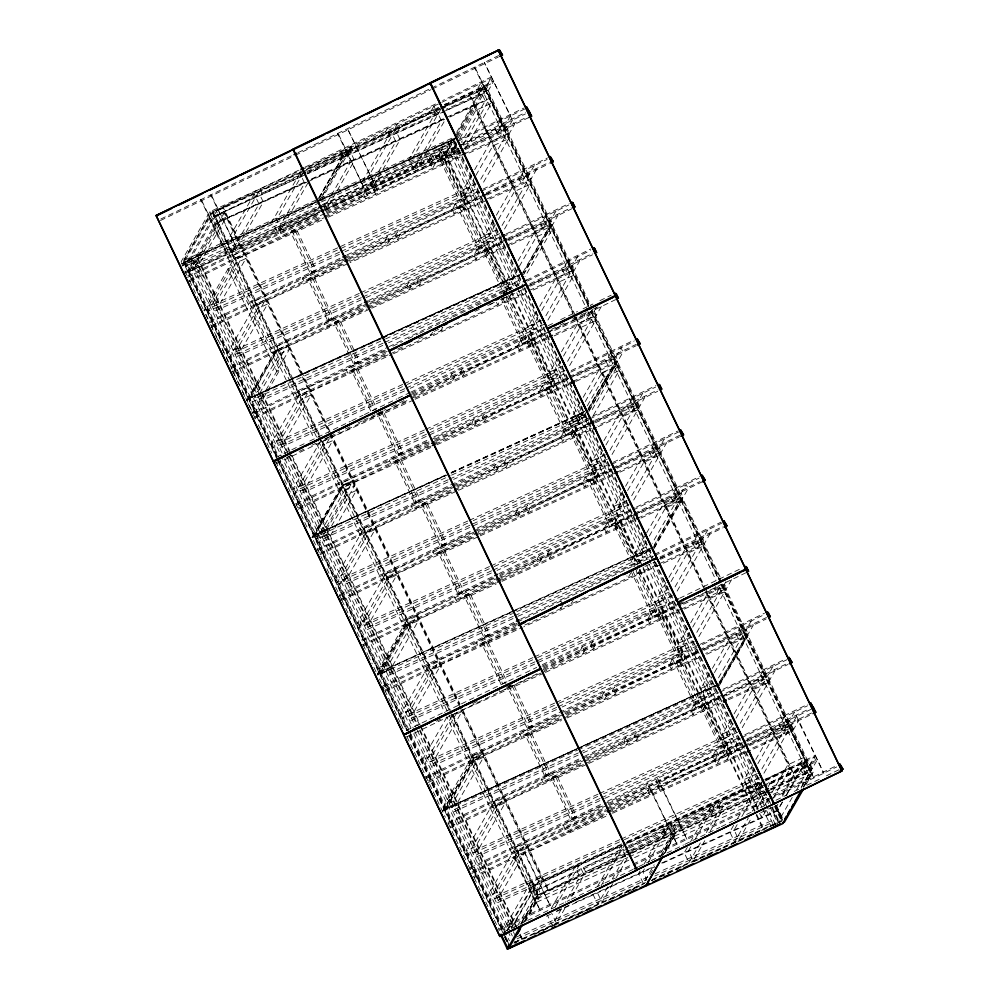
<?xml version="1.0" encoding="UTF-8"?>
<svg xmlns="http://www.w3.org/2000/svg" width="999" height="999" viewBox="0 0 999 999"><rect width="100%" height="100%" fill="white"/><g stroke="black" fill="none" stroke-linecap="round" stroke-linejoin="round"><path stroke-width="0.75" stroke-dasharray="5 3.75" d="M209.89 211.688L210.864 213.736L182.168 263.636L181.194 261.601L209.89 211.688L300.162 170.542M302.01 172.278L210.24 214.023L181.543 263.923L318.993 201.261L347.689 151.361L346.715 149.313L318.019 199.213L181.194 261.601M277.734 460.464L183.504 262.687L318.956 200.662M181.768 266.159L197.902 258.229L420.092 724.287M196.091 261.863L224.675 212.163L214.698 216.708L186.114 266.408L196.091 261.863L288.049 454.77M227.385 217.844L305.881 181.481M208.054 318.906L204.046 310.489L233.916 258.741L243.893 254.196L216.209 302.347L206.231 306.893M204.046 310.489L206.893 309.19L230.806 267.607L279.645 370.042L255.732 411.625L252.872 412.924L236.151 377.847M303.371 172.64L276.461 219.455L281.206 229.42L308.891 181.269M290.909 232.605L291.958 230.794L296.228 228.846L315.909 270.092L314.86 271.915L310.577 273.863L290.909 232.605L295.192 230.657L296.228 228.846M318.381 199.051L347.065 149.151L348.052 151.199L320.13 199.75M319.33 197.939L345.479 152.46L350.224 162.425L324.076 207.892M310.577 273.863L311.626 272.053L315.909 270.092M308.341 280.082L309.39 278.259L313.661 276.311L333.329 317.57L332.28 319.393L328.009 321.341L308.341 280.082L312.612 278.134L313.661 276.311M363.611 194.53L365.459 191.308M247.427 399.15L275.349 350.599L277.397 349.662L248.701 399.563L246.653 400.499L241.958 390.646M275.524 350.961L246.828 400.861L248.876 399.925L277.572 350.025L275.524 350.961L318.481 441.071M373.589 189.972L375.661 186.376M259.615 393.394L287.3 345.254L277.322 349.8M252.872 412.924L289.335 349.513L279.358 354.071L251.673 402.21L261.651 397.664M440.971 108.928L413.286 157.08L418.032 167.033L445.716 118.893M444.655 108.054L446.128 105.469L444.093 101.199M328.009 321.341L329.058 319.518L333.329 317.57M334.315 323.664L335.364 321.84L339.648 319.892L359.315 361.151L358.266 362.974L353.996 364.922L334.315 323.664L338.599 321.715L339.648 319.892M507.817 294.068L438.673 149.038L439.123 148.252L506.93 290.472M430.532 164.023L433.866 158.217M440.509 159.465L444.068 153.272M456.68 132.355L480.519 90.897L485.264 100.862L461.426 142.32M440.784 161.314L441.833 159.49L446.103 157.542L442.545 163.736L438.474 155.207L442.033 149.013L467.807 203.072L464.248 209.266L462.212 204.995L465.771 198.801L461.501 200.749L460.452 202.572L440.784 161.314L445.054 159.365L464.735 200.624L460.452 202.572M456.181 136.813L445.729 154.982L510.164 290.122M456.943 135.477L474.762 104.495L446.378 117.432M438.673 149.038L454.807 141.109L521.928 281.905M456.955 137.375L491.795 76.786L442.632 100.574M458.229 137.787L486.925 87.887L552.035 224.463L524.113 273.014M456.68 143.756L448.214 158.466L463.898 151.324M459.752 138.411L475.899 110.327L491.583 103.172L464.66 149.987M463.399 144.38L489.997 98.127L450.187 116.271M353.996 364.922L355.032 363.099L359.315 361.151M370.766 411.014L351.748 371.141L352.797 369.318L357.068 367.37L376.735 408.628L372.465 410.577L352.797 369.318M351.748 371.141L356.019 369.193L357.068 367.37M500.249 120.842L495.417 129.246L499.488 137.775L504.32 129.383M471.603 175.062L463.136 189.773L476.198 183.816M474.675 169.705L490.821 141.621L506.505 134.478L479.582 181.281M320.729 440.846L293.044 488.998L303.022 484.453L330.706 436.301L324.475 439.148M497.452 133.516L502.285 125.112M475.174 176.648L465.172 194.043L479.545 187.487M475.936 175.312L492.857 145.891L508.541 138.749L482.392 184.216M458.216 208.791L459.253 206.968L463.536 205.02L483.204 246.278L482.155 248.102L477.884 250.05L458.216 208.791L462.487 206.843L463.536 205.02M512.487 120.18L506.381 130.782L465.259 149.525M377.734 414.71L378.771 412.899L398.439 454.158L397.402 455.969L377.734 414.71L382.005 412.762L383.054 410.939L402.722 452.197L401.673 454.021L397.402 455.969M493.306 220.579L484.84 235.302L496.603 229.932M496.378 215.235L512.524 187.15M340.634 487.537L311.938 537.437L313.986 536.5L342.682 486.6L340.634 487.537L319.156 442.482M312.113 537.787L340.809 487.887L342.857 486.963L314.161 536.863L312.113 537.787L323.851 562.474M477.884 250.05L478.933 248.227L483.204 246.278M523.988 170.642L519.155 179.033L521.191 183.304L526.023 174.9M432.604 332.155L430.756 335.377L428.721 331.106M495.342 224.85L486.875 239.56L502.559 232.417M498.414 219.505L514.56 191.421L530.244 184.266L503.321 231.081M318.369 533.728L316.72 536.588L450.162 475.749M320.991 534.64L322.64 531.78M484.19 252.36L485.239 250.549L489.51 248.601L485.951 254.795L483.916 250.524L487.475 244.33L509.178 289.86L504.907 291.808L503.858 293.619L484.19 252.36L488.474 250.412L507.48 290.297M502.06 225.474L528.209 180.007M395.154 462.187L396.203 460.364L400.474 458.416L420.154 499.675L419.105 501.498L414.822 503.446L395.154 462.187L399.438 460.239L400.474 458.416M506.543 280.819L514.235 267.445M518.081 260.764L534.228 232.68M545.691 216.159L540.859 224.563L542.894 228.833L547.727 220.429M518.581 267.707L508.578 285.09L522.952 278.534M519.343 266.371L536.263 236.938L551.947 229.795L525.024 276.611M522.839 272.602L549.987 225.399L552.035 224.463M521.466 275.649L550.149 225.749L552.21 224.825L591.808 307.892M511.213 294.118L507.654 300.312L506.131 297.115M523.513 274.725L552.21 224.825M414.822 503.446L415.871 501.623L420.154 499.675M421.141 505.769L422.19 503.946L426.461 501.998L446.128 543.256L445.079 545.079L440.809 547.027L421.141 505.769L425.412 503.821L426.461 501.998M536.713 311.638L528.246 326.348L541.321 320.392M539.785 306.293L555.943 278.197L571.615 271.054L545.466 316.521M521.291 341.096L525.561 339.148L505.894 297.889L501.623 299.837L521.291 341.096L522.34 339.285L526.61 337.325L506.943 296.079L503.733 297.54M567.395 261.688L562.562 270.092L564.597 274.363L569.43 265.959M537.974 317.245L530.282 330.619L545.966 323.464M541.82 310.552L557.966 282.467L573.651 275.324L546.728 322.128M525.561 339.148L526.61 337.325M527.597 343.419L528.646 341.596L532.917 339.648L529.358 345.841L527.322 341.571L530.894 335.377L554.632 385.177L551.061 391.371L549.025 387.1L552.597 380.906L548.314 382.854L547.265 384.677L527.597 343.419L531.88 341.471L551.548 382.729L547.265 384.677M440.809 547.027L441.858 545.204L446.128 543.256M438.561 553.246L439.61 551.423L443.893 549.475L463.561 590.734L462.512 592.544L458.241 594.505L438.561 553.246L442.844 551.286L443.893 549.475M558.416 357.167L549.962 371.878L563.024 365.921M561.488 351.81L577.647 323.726L593.319 316.583L567.17 362.05M377.222 674.375L405.919 624.475L407.967 623.538L379.27 673.438L377.222 674.375L371.853 663.111M406.081 624.825L377.397 674.725L379.445 673.788L408.129 623.888L406.081 624.825L448.376 713.536M379.208 672.252L377.56 675.112L512.437 613.623M586.338 312.013L584.265 315.622L586.301 319.88L591.133 311.488M560.451 361.426L551.985 376.148L567.669 368.993M563.523 356.081L579.682 327.997L595.354 320.854L568.443 367.657M381.83 673.164L383.479 670.304M545.029 390.896L546.078 389.073L550.349 387.125L570.017 428.384L568.98 430.207L564.697 432.155L545.029 390.896L549.3 388.948L550.349 387.125M386.113 671.216L387.749 668.356M596.415 307.305L593.194 312.887L552.085 331.631M393.231 667.969L378.421 675.299M601.336 306.543L595.229 317.158L554.12 335.901M458.241 594.505L459.278 592.682L463.561 590.734M464.547 596.815L465.596 595.004L469.867 593.044L489.535 634.303L488.486 636.126L484.215 638.074L464.547 596.815L468.818 594.867L469.867 593.044M569.355 421.416L568.906 422.19L584.577 415.047L586.675 411.401L450.387 473.538M580.119 402.684L571.665 417.407L584.727 411.451M583.191 397.34L599.35 369.255M564.697 432.155L565.746 430.332L570.017 428.384M610.801 352.747L605.968 361.139L608.004 365.409L612.837 357.005M582.155 406.955L573.251 422.452L586.313 416.496M585.227 401.61L601.835 372.739L617.507 365.597L590.909 411.85M576.473 418.169L578.121 415.309M580.756 416.221L582.405 413.361M584.19 411.226L575.724 425.936L591.408 418.793M587.262 405.881L603.421 377.784L619.093 370.641L592.182 417.457M571.003 434.465L572.052 432.654L576.336 430.706L572.764 436.9L570.741 432.629L574.3 426.436L598.039 476.223L594.48 482.417L592.444 478.159L596.003 471.965L591.72 473.913L590.684 475.724L571.003 434.465L575.287 432.517L594.954 473.776L590.684 475.724M588.111 408.916L615.022 362.1M588.124 409.54L615.272 362.337L617.32 361.401L592.482 309.303M586.738 412.587L615.434 362.687L617.482 361.75L682.604 498.326L680.556 499.263L654.183 545.117M589.398 409.952L617.32 361.401M588.798 411.65L623.039 352.073L621.003 347.802L614.909 358.416L573.788 377.16M484.215 638.074L485.264 636.251L489.535 634.303M481.98 644.293L483.017 642.469L487.3 640.521L506.968 681.78L502.684 683.728L501.648 685.551L481.98 644.293L486.251 642.345L487.3 640.521M600.811 446.078L592.345 460.789L605.406 454.832M603.883 440.734L620.029 412.649L635.714 405.494L608.791 452.31M446.865 717.22L422.252 760.014L432.23 755.469L459.153 708.666M632.504 398.264L627.672 406.668L629.707 410.939L634.54 402.535M602.847 450.349L594.38 465.059L610.064 457.917M605.918 445.005L622.065 416.908L637.749 409.765L610.826 456.58M588.436 481.943L589.485 480.132L593.756 478.171L613.423 519.43L612.387 521.253L608.104 523.201L588.436 481.943L592.719 479.995L593.756 478.171M507.954 687.874L509.003 686.051L513.274 684.103L532.942 725.361L531.905 727.185L527.622 729.133L507.954 687.874L512.225 685.926L513.274 684.103M622.514 491.608L614.048 506.318L627.122 500.362M625.586 486.263L641.733 458.166L657.417 451.024L630.494 497.839M608.104 523.201L609.153 521.391L613.423 519.43M471.203 761.4L442.507 811.3L444.555 810.376L473.251 760.464L471.203 761.4L449.051 714.934M471.366 761.762L442.669 811.663L444.717 810.726L473.414 760.826L471.366 761.762L536.475 898.338L522.527 922.614M654.208 443.793L649.375 452.197L651.41 456.468L656.243 448.064M624.55 495.879L616.083 510.589L630.456 504.033M627.622 490.521L643.768 462.437L659.452 455.294L633.304 500.761M562.837 605.319L560.988 608.528L558.953 604.258M452.872 804.932L451.223 807.791L577.547 750.199M615.459 523.701L635.139 564.959L634.09 566.783L614.422 525.524L615.459 523.701L619.742 521.753L616.183 527.947L614.148 523.676L617.707 517.482L639.41 563.011L636.201 564.472M570.966 603.983L573.039 600.387M527.622 729.133L528.671 727.309L532.942 725.361M525.387 735.351L526.436 733.528L530.706 731.58L550.374 772.839L549.325 774.65L545.054 776.598L525.387 735.351L529.657 733.391L530.706 731.58M645.754 534.465L635.751 551.848L647.514 546.49M646.528 533.116L663.436 503.696L679.12 496.553L652.197 543.356M675.911 489.323L671.091 497.714L673.126 501.985L677.946 493.593M646.253 541.396L637.787 556.118L653.471 548.963M649.325 536.051L665.471 507.967L681.156 500.824M631.243 572.215L627.909 578.021L626.885 575.886M641.595 554.745L643.231 551.885M647.514 549.937L645.866 552.797L513.848 612.974M640.022 569.755L637.886 573.476L636.363 570.267M652.797 548.176L680.719 499.625L682.767 498.688L720.354 577.534M654.233 547.627L688.149 488.648L686.113 484.39L680.019 494.992L499.937 577.085M654.07 548.588L682.767 498.688M545.054 776.598L546.103 774.787L550.374 772.839M551.361 778.92L552.41 777.097L556.68 775.149L576.361 816.408L575.312 818.231L571.028 820.179L551.361 778.92L555.644 776.972L556.68 775.149M665.921 582.654L657.454 597.377L669.218 592.007M668.993 577.31L685.152 549.225L700.823 542.082L674.675 587.549M651.51 614.26L652.559 612.437L656.842 610.489L637.175 569.23L636.126 571.053L655.794 612.312L651.51 614.26L631.843 573.001M697.614 534.84L692.794 543.244L694.829 547.514L699.65 539.11M667.956 586.925L659.49 601.635L673.863 595.092M671.028 581.58L687.175 553.496L702.859 546.341L676.71 591.82M655.794 612.312L656.842 610.489M657.829 616.57L658.878 614.76L663.149 612.812L659.59 619.005L657.554 614.735L661.113 608.541L684.852 658.329L681.293 664.522L679.258 660.252L682.816 654.07L678.546 656.018L677.497 657.829L657.829 616.57L662.1 614.622L681.768 655.881L677.497 657.829M506.58 930.768L532.405 885.863L621.74 845.142M507.654 930.281L533.478 885.376M571.028 820.179L572.077 818.356L576.361 816.408M511.625 927.484L536.238 884.689L540.983 894.654L525.599 921.403M687.624 628.184L679.17 642.894L692.232 636.937M690.696 622.839L706.855 594.755L722.527 587.599L695.616 634.415M517.632 925.736L543.906 880.044L624.8 843.168M521.69 922.252L536.426 896.627L630.294 853.933M521.328 923.351L537.162 895.816L626.485 855.094M715.871 586.376L714.497 588.773L716.533 593.044L721.365 584.64M689.66 632.454L681.193 647.165L696.877 640.022M692.732 627.11L708.89 599.013L724.562 591.87L697.652 638.686M524.213 921.602L537.4 898.675L627.684 857.517M524.575 921.677L538.536 897.402L212.287 213.087M675.249 664.048L676.298 662.237L680.581 660.277L700.249 701.535L699.2 703.358L694.929 705.306L675.249 664.048L679.532 662.1L680.581 660.277M725.911 581.718L723.426 586.038L682.305 604.795M731.555 579.707L725.461 590.309L684.34 609.053M551.236 908.441L575.074 866.982L579.82 876.947L565.209 902.359M555.506 906.493L579.345 865.034L584.103 874.999L570.254 899.063M561.363 909.04L552.135 925.086L547.39 915.134M564.872 908.428L556.418 923.138L551.66 913.186M709.327 673.713L700.873 688.423L712.624 683.066M712.399 668.368L728.558 640.272L744.23 633.129L717.319 679.944M694.929 705.306L695.966 703.483L700.249 701.535M741.033 625.898L736.201 634.303L738.236 638.561L743.069 630.169M713.673 673.963L702.909 692.694L718.581 685.539M714.435 672.627L730.594 644.542L746.265 637.399L719.355 684.203M647.802 790.634L649.65 787.424M708.353 688.461L706.705 691.32L578.958 749.562M597.614 886.313L620.679 846.19L625.436 856.155L612.362 878.883M701.236 707.629L702.285 705.806L706.555 703.858L702.996 710.052L700.961 705.781L704.52 699.587L730.294 753.658L726.735 759.852L722.664 751.31L726.223 745.117L721.952 747.065L720.903 748.888L701.236 707.629L705.506 705.681L725.187 746.94L720.903 748.888M657.779 786.088L659.852 782.492M601.123 885.701L624.962 844.242M719.467 682.055L745.828 636.201L747.876 635.264L723.051 583.166M718.081 685.114L746.003 636.55L748.051 635.626L813.161 772.202L805.406 785.689M719.967 683.816L747.876 635.264M719.355 685.526L748.051 635.626M607.742 886.912L597.752 904.295L592.994 894.342M612.787 883.628L602.022 902.347L597.277 892.394M615.871 878.271L629.707 854.195M640.147 870.866L638.611 873.551L643.356 883.503L654.12 864.784M643.993 864.185L666.296 825.399L671.041 835.351L658.741 856.755M644.417 868.918L642.881 871.59L647.04 880.306M648.264 862.237L670.566 823.451L675.312 833.403L663.011 854.807M731.031 719.243L722.577 733.953L735.639 727.996M734.103 713.885L750.261 685.801L765.933 678.658L739.023 725.461M762.736 671.428L757.904 679.819L759.939 684.09L764.772 675.686M733.066 723.501L724.612 738.224L738.985 731.668M736.138 718.156L752.297 690.072L767.969 682.929L741.058 729.732M714.722 760.127L718.056 754.32M649.987 874.712L654.645 866.62M660.064 857.179L673.251 834.252L674.225 836.3L664.148 853.833M661.201 855.668L673.613 834.09L674.587 836.138L664.497 853.67M724.7 755.581L728.259 749.387M687.287 847.402L684.215 852.746L688.96 862.711L701.273 841.308M690.371 842.057L711.9 804.607L716.645 814.56L705.119 834.627M690.796 846.79L688.498 850.798L693.244 860.763L704.782 840.696M695.416 838.76L716.183 802.659L720.928 812.612L710.164 831.343M752.734 764.759L744.28 779.482L757.342 773.526M755.818 759.415L771.965 731.33L787.637 724.175L760.726 770.991M784.44 716.945L779.607 725.349L783.678 733.89L788.511 725.486M754.769 769.03L746.315 783.74L761.987 776.598M757.854 763.686L774 735.601L789.672 728.446L762.761 775.261M781.643 729.62L786.475 721.216M733.666 825.274L729.819 831.955L734.577 841.92L748.413 817.844M737.512 818.581L757.517 783.815L762.262 793.768L752.259 811.163M796.678 716.283L790.571 726.885L749.45 745.641M737.175 824.662L734.103 830.007L738.848 839.972L751.148 818.568M741.795 816.633L761.787 781.867M768.181 786.675L769.667 784.09L767.632 779.832M756.543 809.202L766.533 791.82M764.834 804.882L768.681 798.201M771.752 792.844L787.899 764.759L803.583 757.617L780.506 797.739M766.096 810.489L761.8 817.956L643.031 568.831M773.014 798.451L790.833 767.469L765.284 779.12M777.909 804.12L773.301 812.137L778.046 822.102L792.657 796.69M782.529 796.091L800.986 763.998L805.731 773.95L796.503 789.997M782.192 802.172L777.572 810.189L781.73 818.905M786.038 795.479L805.256 762.05L810.002 772.002L800.773 788.049M782.542 802.01L777.484 810.813L661.213 863.81M787.162 793.98L806.068 761.101L764.847 779.894M801.136 787.899L817.357 759.677L766.795 784.14M803.358 786.625L811.113 773.139L813.161 772.202M803.658 787.249L811.413 773.75L746.003 636.55M160.789 219.043L292.557 155.282M298.164 152.572L429.945 88.811M431.343 88.137L498.638 55.569M160.439 220.554L293.619 156.119M295.017 155.444L430.994 89.648M432.392 88.973L498.289 57.093M301.985 176.336L214.073 216.408L212.038 212.15L299.363 169.892M304.982 167.17L437.013 103.284M214.073 216.408L302.797 173.489M307.018 171.441L439.048 107.555M444.667 104.845L493.831 81.056L487.724 91.658L307.655 173.751M439.76 108.554L310.052 171.316L308.017 167.045L490.721 78.646L492.757 82.917L441.158 107.88M184.453 272.302L319.018 207.193M323.226 205.157L457.804 140.035M459.203 139.361L523.688 108.154M185.502 273.139L318.669 208.704M320.08 208.017L456.056 142.22M457.455 141.546L524.75 108.991M187.887 275.899L319.655 212.138M325.262 209.415L457.043 145.654M462.649 142.944L525.724 112.425M187.537 277.41L319.305 213.649M324.912 210.939L458.091 146.491M459.49 145.817L525.374 113.936M188.511 280.844L321.69 216.396M327.297 213.686L459.078 149.925M464.685 147.215L526.361 117.37M189.573 281.681L322.739 217.233M324.151 216.558L460.127 150.762M461.526 150.087L528.821 117.52M209.59 321.416L342.769 256.98M346.965 254.945L481.543 189.835M482.954 189.148L547.427 157.954M209.241 322.927L342.407 258.491M343.818 257.817L479.795 192.02M481.193 191.346L547.077 159.465M211.626 325.686L343.394 261.925M349.001 259.216L480.781 195.454M486.388 192.745L549.462 162.213M211.276 327.197L344.443 262.762M345.854 262.088L480.432 196.965M486.038 194.256L549.113 163.724M231.293 366.945L363.062 303.184M368.668 300.474L500.449 236.713M506.056 234.003L569.143 203.471M230.944 368.456L364.111 304.021M365.522 303.346L501.498 237.55M502.897 236.863L568.781 204.982M231.93 371.89L502.485 240.984M508.091 238.262L571.178 207.742M232.979 372.727L366.146 308.291M367.557 307.605L503.533 241.808M504.932 241.134L572.227 208.579M251.598 413.149L387.575 347.352M388.973 346.678L523.551 281.556M526.361 280.207L590.846 249.001M254.046 413.311L385.826 349.55M392.832 346.154L402.647 341.408M408.254 338.698L418.069 333.941M419.468 333.266L440.771 322.952M441.895 322.415L451.71 317.67M453.109 316.983L518.993 285.102M527.41 281.031L590.496 250.512M255.032 416.745L386.8 352.984M529.795 283.791L592.882 253.271M254.683 418.256L387.862 353.808M397.664 349.063L404.682 345.679M418.693 338.886L422.902 336.863M434.115 331.431L442.807 327.222L440.734 330.819L439.722 328.696M490.197 304.295L494.393 302.26M504.845 297.202L501.023 299.063L497.677 304.87L496.153 301.661M526.635 286.663L592.519 254.782M276.099 457.317L304.146 443.756M309.752 441.046L350.399 421.366M351.798 420.691L363.012 415.272M364.423 414.585L386.85 403.733M388.249 403.059L396.665 398.988M398.064 398.314L409.278 392.882M410.676 392.207L546.665 326.411M548.064 325.724L553.671 323.014M560.676 319.63L577.497 311.488M583.104 308.766L592.919 304.021M599.924 300.637L611.138 295.204M411.725 393.032L544.905 328.596M275.337 462.949L279.545 460.914M286.551 457.517L292.158 454.807M299.163 451.411L306.169 448.027M311.788 445.304L315.984 443.269M324.4 439.21L328.609 437.175M330.007 436.488L339.822 431.743M345.429 429.033L352.435 425.636M358.042 422.927L362.25 420.891M363.648 420.217L374.862 414.785M376.261 414.11L386.076 409.365M391.683 406.643L404.308 400.537M412.712 396.466L545.891 332.03M551.498 329.32L558.503 325.924M559.915 325.249L566.92 321.853M572.527 319.143L586.538 312.362M593.556 308.966L597.764 306.93M276.386 463.773L409.565 399.338M410.964 398.663L546.94 332.867M548.339 332.192L615.634 299.625M296.403 503.521L428.184 439.76M433.791 437.05L565.559 373.289M571.166 370.579L634.253 340.06M296.054 505.032L429.233 440.596M430.631 439.922L565.209 374.8M570.816 372.09L633.903 341.571M298.439 507.792L430.219 444.031M435.826 441.321L567.594 377.56M568.993 376.885L636.288 344.318M298.089 509.303L431.268 444.867M432.667 444.193L568.643 378.396M570.042 377.709L635.938 345.829M316.708 549.725L655.956 385.577M317.757 550.561L450.936 486.126M452.335 485.452L588.311 419.655M589.722 418.968L655.606 387.088M320.142 553.321L451.923 489.56M457.53 486.85L589.298 423.089M594.904 420.367L657.991 389.847M319.792 554.832L452.972 490.397M454.37 489.71L590.347 423.913M591.758 423.239L657.642 391.358M339.81 594.58L471.59 530.819M477.197 528.109L611.775 462.987M613.174 462.312L677.659 431.106M339.46 596.091L472.639 531.655M474.038 530.968L610.014 465.172M611.425 464.498L678.708 431.943M340.447 599.525L611.001 468.606M612.399 467.932L679.695 435.377M341.496 600.362L474.675 535.914M476.073 535.239L612.05 469.443M613.461 468.768L679.345 436.888M361.513 640.109L493.294 576.348M498.901 573.626L634.877 507.829M636.276 507.155L699.362 476.635M362.575 640.933L494.343 577.172M499.95 574.462L631.718 510.701M633.129 510.027L699.013 478.146M362.15 645.054L495.329 580.606M500.936 577.897L632.704 514.135M634.115 513.461L699.999 481.58M363.199 645.878L496.378 581.443M497.777 580.769L633.753 514.972M635.164 514.298L702.447 481.73M383.216 685.626L516.396 621.191M520.604 619.155L721.066 522.152M384.278 686.463L516.046 622.702M517.445 622.027L653.433 556.231M654.832 555.556L722.115 522.989M385.252 689.897L517.032 626.136M660.014 556.955L723.101 526.423M384.902 691.408L518.081 626.972M659.665 558.466L722.752 527.934M406.331 730.481L524.088 673.501M525.486 672.827L536.7 667.394M542.307 664.685L674.075 600.923M679.695 598.214L741.37 568.369M541.957 666.196L675.137 601.76M436.401 721.178L440.609 719.143M472.852 703.546L477.06 701.51M506.493 687.262L510.701 685.227M542.944 669.63L677.522 604.507M680.319 603.159L683.129 601.798M406.605 736.937L538.386 673.176M543.993 670.466L677.172 606.018M678.571 605.344L745.853 572.789M425.224 777.359L698.588 645.092M699.987 644.417L764.472 613.211M426.286 778.196L559.452 713.761M560.864 713.074L696.84 647.277M702.447 644.567L764.123 614.722M428.671 780.956L560.439 717.195M566.046 714.472L697.826 650.711M699.225 650.037L766.508 617.482M428.309 782.467L561.488 718.019M567.095 715.309L698.875 651.548M700.274 650.873L766.158 618.993M448.339 822.214L582.917 757.092M584.315 756.418L717.494 691.97M723.101 689.26L784.777 659.415M447.989 823.725L581.156 759.277M582.567 758.603L718.543 692.806M719.942 692.132L787.237 659.565M450.374 826.473L788.211 662.999M450.025 827.984L583.191 763.548M588.798 760.838L720.579 697.077M721.977 696.403L787.861 664.522M470.042 867.731L601.81 803.97M607.417 801.26L739.198 737.499M744.804 734.789L807.879 704.258M469.692 869.242L602.859 804.807M604.27 804.133L740.247 738.336M741.645 737.649L807.529 705.781M472.077 872.002L603.846 808.241M609.452 805.531L741.233 741.77M746.84 739.06L808.516 709.215M471.728 873.513L604.894 809.078M606.306 808.403L742.282 742.607M743.681 741.92L810.976 709.365M472.702 876.947L605.881 812.512M610.089 810.476L811.95 712.799M473.763 877.784L606.93 813.348M608.341 812.662L744.317 746.865M749.924 744.155L811.6 714.31M626.935 854.32L537.599 895.042L535.564 890.771L622.889 848.513M628.508 845.803L760.539 781.917M766.158 779.195L815.321 755.406L809.227 766.008L768.106 784.764M537.599 895.042L624.924 852.784M630.544 850.074L765.384 784.827M763.286 787.175L633.578 849.937L631.543 845.666L814.26 757.267L816.283 761.538L764.685 786.5M499.213 928.895L837.05 765.434M498.851 930.406L632.03 865.971M633.428 865.296L769.417 799.5M770.816 798.825L836.7 766.945M504.045 931.805L569.929 899.937M571.328 899.25L593.768 888.398M595.167 887.724L603.571 883.653M604.982 882.979L614.797 878.221M620.404 875.511L627.409 872.115M628.808 871.44L633.016 869.405M638.623 866.695L649.837 861.263M651.236 860.589L673.663 849.737M675.074 849.063L683.478 844.992M684.889 844.305L707.317 833.453M708.716 832.779L719.929 827.347M721.328 826.673L732.542 821.253M733.953 820.566L740.958 817.182M746.565 814.46L753.571 811.076M760.589 807.679L766.196 804.969M775.998 800.224L787.224 794.792M794.23 791.395L799.837 788.686M806.842 785.301L820.866 778.508M826.473 775.798L839.085 769.692M301.573 169.892L438.761 107.355M444.23 104.945L486.738 85.577L488.773 89.835L446.266 109.216M212.038 212.15L443.057 106.831M444.468 106.181L485.689 87.388L591.083 308.454M300.687 172.303L212.662 212.437L319.418 436.363M306.356 169.718L442.657 107.592M444.018 106.968L485.252 88.174L590.659 309.29M302.547 171.94L439.897 109.415M441.146 108.754L486.925 87.887M301.735 175.1L262.063 193.194L260.027 188.923M307.23 172.602L443.169 110.627M305.457 174.575L209.191 218.469L313.911 438.124M306.88 173.938L444.193 111.339M445.604 110.689L483.828 93.257L587.212 310.102M214.248 217.482L224.226 212.937L328.946 432.592M311.563 178.896L444.967 118.082M305.444 182.268L217.407 222.402L188.823 272.103L319.443 212.562M311.114 179.683L444.567 118.844M216.958 223.177L306.755 182.243M307.817 181.756L444.655 119.38M449.8 117.033L489.547 98.913M319.792 198.414L455.207 136.676L483.903 86.776L549.987 225.399M454.97 138.074L184.528 261.363L277.185 455.719M320.367 200.012L456.668 137.874M183.504 262.687L316.446 202.073M317.857 201.436L455.032 138.898M320.766 200.462L456.181 138.724M319.93 202.597L182.218 265.384L213.112 211.663L319.842 435.539M321.353 201.948L454.807 141.109M186.563 265.634L196.541 261.089L419.368 728.483M316.508 207.243L194.455 262.887L192.807 265.746L319.131 208.154M322.19 204.658L449.937 146.416L448.289 149.276L320.542 207.517M318.356 209.965L278.684 228.047L282.754 236.588L323.851 217.857M324.026 207.38L505.394 124.7L509.465 133.229L465.534 153.259M322.852 209.253L230.694 251.273L234.765 259.802L326.923 217.794M324.275 208.604L461.813 145.904M463.224 145.255L504.345 126.511L510.452 115.909L484.328 62.5L514.51 124.438L508.416 135.052L467.295 153.796M189.273 271.328L319.892 211.776M321.303 211.126L459.016 148.351M325.125 209.965L460.102 148.426M280.719 232.317L320.392 214.236M326.061 211.651L459.253 150.924M464.922 148.339L507.43 128.958M232.73 255.544L324.887 213.524M326.311 212.874L463.848 150.175M325.262 217.208L462.699 154.545M328.346 217.145L461.625 156.381M230.806 267.607L227.959 268.906L276.785 371.341L279.645 370.042M337.6 247.852L214.123 304.146L212.475 307.005L467.957 190.534L469.605 187.675L339.023 247.203M339.635 252.123L216.159 308.416L214.51 311.276L339.41 254.333M341.059 251.473L471.64 191.945L469.992 194.805L345.092 251.748M343.519 259.116L302.422 277.847L304.458 282.105L344.131 264.023M344.93 258.466L480.956 196.453M485.202 194.518L529.133 174.488L531.168 178.759L484.403 200.075M346.591 259.053L254.433 301.061L256.468 305.332L348.626 263.311M348.014 258.404L485.551 195.704M486.963 195.055L528.084 176.311L534.19 165.697L536.226 169.967L530.119 180.582L350.05 262.675M349.8 261.438L482.992 200.724M359.303 293.381L235.826 349.675L234.178 352.535L359.078 295.592M360.726 292.732L491.308 233.204L489.66 236.064L364.76 293.007M361.338 297.652L237.862 353.946L236.214 356.805L362.537 299.213M362.762 297.003L493.344 237.475L491.695 240.322L363.961 298.564M502.659 241.983L324.126 323.364L326.161 327.635L367.257 308.903M508.329 239.398L550.836 220.017L552.872 224.288L506.118 245.604M368.294 304.57L276.136 346.591L278.172 350.861L370.329 308.841M369.717 303.933L502.997 243.169M508.666 240.584L549.787 221.84L555.894 211.226L557.929 215.497L551.823 226.099L510.701 244.842M368.668 308.254L504.695 246.241M371.753 308.192L509.29 245.492M518.606 275.037L248.276 398.551L521.228 274.113M380.532 338.411L248.451 398.901L380.319 338.786M381.943 337.774L519.48 275.062M381.73 338.137L519.268 275.437M381.006 338.898L257.53 395.204L255.881 398.064L382.205 340.472M382.43 338.261L513.011 278.721L511.363 281.581L383.628 339.822M383.042 343.169L259.565 399.463L257.917 402.322L382.817 345.379M384.465 342.52L515.047 282.992L513.399 285.851L388.499 342.794M503.858 293.619L507.067 292.158M385.502 350.811L345.829 368.893L347.864 373.164L388.961 354.433M530.032 284.915L572.539 265.547L574.575 269.805L527.822 291.121M387.162 351.398L297.839 392.12L299.875 396.391L392.033 354.37M475.074 311.313L479.333 309.378M487.837 305.494L494.93 302.272M502.022 299.038L528.958 286.75M530.382 286.101L571.49 267.357L577.597 256.755L579.632 261.026L573.526 271.628L532.405 290.372M390.372 353.783L526.398 291.77M393.456 353.721L526.735 292.957M402.709 384.428L279.233 440.721L277.585 443.581L403.908 386.001M404.133 383.778L534.715 324.25L533.066 327.11L405.332 385.352M404.745 388.698L281.268 444.992L279.62 447.852L404.52 390.909M406.168 388.049L536.75 328.521L535.102 331.381L410.202 388.324M411.463 394.393L594.243 311.064L596.278 315.334L553.771 334.715M413.124 394.98L546.403 334.215M379.845 412.412L383.054 410.939M369.568 418.693L409.24 400.599M414.91 398.014L548.101 337.3M413.748 399.9L321.578 441.908L320.055 438.711M415.159 399.25L548.439 338.486M424.425 429.957L300.936 486.251L299.288 489.11L424.2 432.167M425.836 429.308L556.418 369.78L554.77 372.639L429.87 429.582M426.461 434.228L302.972 490.521L301.323 493.381L556.805 376.91L558.453 374.051L427.872 433.578M398.439 454.158L402.722 452.197M428.921 441.858L389.235 459.952L391.271 464.21L430.944 446.128M434.577 439.273L567.769 378.559M573.438 375.974L615.946 356.593L617.981 360.864L574.063 380.881M429.158 443.094L341.246 483.166L343.281 487.437L431.193 447.365M434.827 440.509L572.365 377.809M435.202 444.193L571.228 382.18M436.863 444.78L570.142 384.016M575.824 381.431L616.932 362.687M344.468 490.646L354.445 486.101M601.386 373.526L617.057 366.371M445.641 475L313.561 535.489L445.429 475.362M451.311 472.402L584.602 411.65M451.098 472.777L587.212 410.726M445.816 475.349L313.736 535.839L448.963 474.188M451.486 472.764L584.765 412M451.573 475.112L585.027 414.26M316.783 538.786L326.76 534.24M573.701 421.665L589.373 414.523M448.164 479.745L324.675 536.051L323.027 538.911L447.939 481.968M449.575 479.108L580.157 419.568L578.508 422.427L453.608 479.37M452.035 486.738L410.951 505.469L412.974 509.74L452.659 491.658M453.459 486.101L637.649 402.122L639.685 406.393L597.177 425.761M455.119 486.675L362.949 528.696L364.985 532.966L457.155 490.946M456.531 486.038L594.068 423.326M595.491 422.689L636.613 403.933L642.707 393.331L644.742 397.602L638.648 408.204L597.527 426.948M454.07 491.008L591.508 428.346M458.566 490.297L591.858 429.533M467.832 521.003L344.343 577.31L342.707 580.157L467.607 523.226M469.243 520.367L599.825 460.826L598.189 463.686L473.276 520.629M469.867 525.274L346.378 581.568L344.73 584.427L600.224 467.957L601.86 465.097L471.278 524.625M473.738 532.267L432.654 550.998L434.69 555.269L474.363 537.175M475.162 531.618L611.188 469.605M616.845 467.02L659.352 447.652L661.388 451.91L617.469 471.94M476.823 532.205L384.652 574.225L386.688 578.483L478.858 536.475M478.234 531.555L611.525 470.791M617.195 468.206L658.316 449.463L664.41 438.861L666.445 443.131L660.351 453.733L619.23 472.477M480.032 534.602L613.211 473.876M480.269 535.826L617.807 473.126M489.535 566.533L366.046 622.827L364.41 625.686L490.721 568.094M490.946 565.884L621.528 506.356L619.892 509.215L492.145 567.457M491.57 570.804L368.082 627.097L366.446 629.957L491.346 573.014M492.982 570.154L623.563 510.626L621.927 513.486L497.015 570.429M494.03 578.433L454.358 596.528L456.393 600.799L496.066 582.704M499.7 575.861L632.891 515.134M638.548 512.549L681.068 493.169L683.091 497.44L640.584 516.82M498.526 577.734L406.356 619.742L408.391 624.013L496.303 583.94M614.422 525.524L618.693 523.576L638.361 564.835M501.735 580.119L634.927 519.405M501.973 581.356L635.264 520.591M640.933 518.006L682.055 499.263M513.761 610.639L378.846 672.414L511.238 612.062M515.184 609.989L649.874 548.576M512.512 611.638L652.497 547.664M379.021 672.777L510.876 612.662M512.3 612.012L649.837 549.313M513.274 616.333L389.785 672.627L388.149 675.486L514.473 617.894M514.685 615.684L645.267 556.156L643.631 559.015L515.884 617.245M517.145 623.314L476.061 642.057L478.096 646.316L517.769 628.234M660.264 558.079L702.772 538.698L704.807 542.969L659.465 563.636M517.395 624.55L428.072 665.272L430.094 669.542L522.265 627.522M645.004 566.371L654.932 561.85M660.601 559.265L701.723 540.521L707.816 529.907L709.852 534.178L703.758 544.78L523.688 626.885M524.85 624.999L658.041 564.285M532.942 657.592L409.453 713.885L407.817 716.745L534.14 659.153M534.365 656.942L664.934 597.414L663.299 600.274L535.551 658.503M534.977 661.85L411.488 718.156L409.852 721.003L665.334 604.532L666.97 601.673L536.401 661.213M543.106 666.907L676.298 606.181M681.967 603.608L724.475 584.228L726.51 588.498L681.168 609.165M543.356 668.131L680.893 605.431M540.884 673.114L499.8 691.845L498.276 688.648M542.307 672.464L679.745 609.815M543.968 673.051L451.81 715.072L450.274 711.862M545.392 672.402L678.671 611.638M554.645 703.109L431.168 759.402L429.52 762.262L555.844 704.682M556.068 702.472L686.65 642.931L685.002 645.791L557.255 704.033M556.68 707.379L433.191 763.673L431.556 766.533L556.455 709.59M558.104 706.73L688.686 647.202L687.037 650.062L562.137 707.005M559.14 715.022L519.468 733.104L521.503 737.374L562.587 718.643M564.81 712.437L698.001 651.71M703.671 649.125L746.178 629.745L748.214 634.015L705.706 653.396M563.636 714.31L471.478 756.33L473.514 760.589L561.413 720.516M565.059 713.661L702.597 650.961M704.008 650.312L745.129 631.568L751.223 620.966L753.258 625.237L747.165 635.839L706.043 654.582M564.01 717.994L700.037 655.981M567.095 717.931L704.632 655.232M715.159 685.514L444.13 809.352L578.833 747.939M580.244 747.302L717.781 684.59M576.56 749.138L444.655 809.54L576.348 749.512M577.984 748.488L715.334 685.863M577.759 748.863L715.122 686.238M578.384 752.909L454.907 809.202L453.259 812.062L579.582 754.47M579.807 752.259L710.389 692.732L708.741 695.591L580.993 753.82M580.844 760.539L541.171 778.633L543.206 782.904L584.303 764.16M586.513 757.954L767.881 675.274L769.917 679.545L727.409 698.925M585.339 759.839L493.181 801.847L495.217 806.118L587.375 764.098M586.763 759.19L724.3 696.49M725.711 695.841L766.832 677.097L772.939 666.495L774.962 670.754L768.868 681.368L727.747 700.112M585.714 763.523L721.74 701.51M588.798 763.461L722.077 702.697M598.051 794.168L474.575 850.461L472.927 853.321L597.827 796.378M599.475 793.518L730.057 733.99L728.408 736.85L603.508 793.793M600.087 798.438L476.61 854.732L474.962 857.592L601.286 799.999M601.51 797.789L732.092 738.261L730.444 741.121L602.709 799.35M602.547 806.068L562.874 824.163L566.945 832.691L606.618 814.61M608.216 803.483L741.408 742.769M747.077 740.184L789.585 720.803L793.656 729.345L751.148 748.713M607.042 805.356L514.885 847.377L518.956 855.918L611.113 813.898M608.466 804.719L746.003 742.02M747.414 741.37L788.536 722.627L794.642 712.012L823.8 773.189L797.652 719.717L798.701 720.554L792.607 731.156L751.485 749.899M564.91 828.421L606.006 809.689M607.417 809.04L744.854 746.39M746.278 745.741L791.62 725.074M516.92 851.648L609.078 809.627M610.501 808.978L743.78 748.226M612.287 812.025L745.479 751.298M612.537 813.248L745.816 752.484M619.755 839.697L496.278 895.991L494.63 898.85L620.953 841.258M621.178 839.048L751.76 779.52L750.112 782.379L622.377 840.609M621.79 843.955L498.314 900.249L496.665 903.108L622.989 845.529M627.472 841.37L753.795 783.778L752.147 786.638L624.412 844.879M626.211 842.519L763.873 779.757M627.185 842.656L763.523 780.494M625.536 843.98L531.955 886.637L536.713 896.602M626.96 843.331L760.714 782.354M765.908 779.982L805.619 761.887M535.564 890.771L627.734 848.75M629.158 848.114L762.437 787.349M625.274 853.733L585.601 871.815L583.566 867.544L810.276 764.198L812.312 768.468L769.792 787.836M630.756 851.223L766.695 789.26M628.346 853.67L764.472 791.608M770.042 789.073L811.263 770.279L721.977 583.016M631.93 852.609L765.434 791.745M771.003 789.21L810.813 771.066L591.308 310.639M631.705 853.283L765.471 792.307M770.666 789.947L810.439 771.715M536.475 898.338L538.536 897.402M629.095 856.88L674.225 836.3M674.587 836.138L766.27 794.33M767.682 793.693L811.413 773.75M628.87 860.189L535.439 902.784L446.828 716.92M634.527 857.604L767.607 796.94M773.263 794.355L810.077 777.572L718.781 586.088M773.276 806.955L760.214 812.911L762.249 817.182M556.743 910.863L569.492 905.057M575.174 902.472L654.57 866.27M661.663 863.036L777.934 810.027M546.366 916.17L550.611 914.235M556.293 911.65L654.12 867.045M515.946 937.249L647.939 877.072M655.044 873.838L771.428 820.778L769.779 823.626L654.82 876.048M517.145 938.81L646.303 879.932M514.697 942.157L645.491 882.529M652.235 879.457L782.679 819.992L775.898 805.756M513.886 943.106L644.692 883.466M651.248 880.481L780.806 821.415M514.772 942.969L517.981 941.508L516.958 939.385M523.588 938.96L526.423 937.661M534.915 933.79L557.717 923.401M567.482 918.943L593.206 907.217M608.553 900.224L634.365 888.448M635.451 887.961L639.71 886.026M651.398 880.693L678.371 868.393M679.357 867.944L683.603 866.008M692.557 861.925L721.84 848.576M723.251 847.926L760.064 831.143M761.488 830.506L777.06 823.401M782.017 821.141L777.734 823.089L452.172 140.197L450.524 143.057L518.331 285.264M534.527 934.315L541.583 931.093M542.994 930.456L552.872 925.948M554.283 925.311L558.516 923.376M568.381 918.88L572.614 916.945M578.259 914.372L585.314 911.163M586.725 910.526L593.781 907.304M612.112 898.95L616.346 897.015M624.812 893.156L629.045 891.233M630.456 890.584L634.69 888.66M660.426 876.922L678.771 868.556M694.28 861.488L698.513 859.552M706.98 855.693L711.213 853.77M738.011 841.545L742.245 839.622M749.3 836.4L754.944 833.828M773.276 825.474L777.509 823.538M591.758 309.852L721.315 581.605M550.149 225.749L615.272 362.337M615.434 362.687L680.556 499.263M680.719 499.625L720.329 582.692M720.991 584.103L745.828 636.201M484.802 88.948L588.199 305.844M590.884 311.476L718.381 578.908M721.066 584.54L810.364 771.84M587.874 311.513L716.096 580.444M575.412 315.597L470.017 94.543L469.567 95.317L574.987 316.433M576.073 317.008L704.295 585.938M704.957 587.35L795.579 777.434L795.129 778.209L704.495 588.086M575.624 317.782L703.845 586.713M473.863 106.056L573.189 314.398M573.863 315.809L704.72 590.272M705.394 591.683L789.934 769.03M776.41 805.206L783.129 819.28M775.599 805.032L782.941 820.441M775.386 805.406L782.729 820.816M775.474 806.593L782.229 820.766M775.299 807.067L781.343 819.729M774.362 806.143L781.081 820.216M524.612 287.55L652.834 556.48M655.519 562.112L771.64 805.694M772.314 807.105L780.369 824M454.358 141.883L523.501 286.913M524.163 288.324L653.721 560.077M654.395 561.475L769.18 802.247M771.865 807.879L779.919 824.787M452.834 139.048L457.579 149.001M521.016 290.896L776.098 825.948M517.032 287.175L447.902 142.145L446.253 145.005L514.048 287.213M517.707 288.586L646.59 558.928M649.275 564.56L764.06 805.331M766.745 810.963L773.463 825.037M516.733 292.844L644.28 560.377M646.965 566.008L761.75 806.78M762.424 808.191L770.803 825.761M446.178 154.208L510.614 289.348M511.276 290.746L759.565 811.55M510.826 291.533L640.347 563.199M509.615 296.104L639.16 567.844M639.835 569.255L755.968 812.849M756.63 814.247L764.023 829.744M508.491 295.467L636.7 564.398M639.385 570.042L755.519 813.623M756.193 815.034L764.247 831.93M441.833 159.49L461.501 200.749M485.239 250.549L504.907 291.808M528.646 341.596L548.314 382.854M572.052 432.654L591.72 473.913M658.878 614.76L678.546 656.018M702.285 705.806L721.952 747.065M462.487 206.843L482.155 248.102M549.3 388.948L568.98 430.207M592.719 479.995L612.387 521.253M679.532 662.1L699.2 703.358M459.253 206.968L478.933 248.227M502.672 298.027L522.34 339.285M546.078 389.073L565.746 430.332M589.485 480.132L609.153 521.391M632.891 571.178L652.559 612.437M676.298 662.237L695.966 703.483M560.801 601.048L562.325 604.245M295.192 230.657L314.86 271.915M338.599 321.715L358.266 362.974M382.005 412.762L401.673 454.021M425.412 503.821L445.079 545.079M468.818 594.867L488.486 636.126M512.225 685.926L531.905 727.185M555.644 776.972L575.312 818.231M291.958 230.794L311.626 272.053M335.364 321.84L355.032 363.099M422.19 503.946L441.858 545.204M465.596 595.004L485.264 636.251M509.003 686.051L528.671 727.309M552.41 777.097L572.077 818.356M312.612 278.134L332.28 319.393M356.019 369.193L375.699 410.439M399.438 460.239L419.105 501.498M442.844 551.286L462.512 592.544M486.251 642.345L505.919 683.603M529.657 733.391L549.325 774.65M309.39 278.259L329.058 319.518M396.203 460.364L415.871 501.623M439.61 551.423L459.278 592.682M483.017 642.469L502.684 683.728M526.436 733.528L546.103 774.787M329.82 430.981L223.089 207.105L222.64 207.892L459.59 704.919M330.494 432.392L460.039 704.145M462.724 709.777L548.651 889.997L548.201 890.783L460.252 706.293M329.608 434.003L460.477 708.478M460.939 709.452L543.006 881.605M322.527 441.171L450.062 708.691M452.747 714.322L538.673 894.555L538.224 895.329L320.067 437.724M532.405 885.863L537.162 895.816M536.426 896.627L537.4 898.675M210.24 214.023L275.349 350.599M340.809 487.887L405.919 624.475M316.596 443.756L446.153 715.509M420.754 725.699L516.745 927.047M520.104 934.077L522.789 939.709M197.452 259.016L288.736 450.499M289.41 451.91L419.642 725.062M420.304 726.473L515.634 926.41M519.655 934.864L521.665 939.085M420.03 729.882L515.322 929.757M288.723 456.168L416.908 725.037M419.592 730.669L514.872 930.531M286.388 455.744L192.42 258.616L190.772 261.476L284.078 457.192M287.063 457.155L416.62 728.895M417.295 730.306L512.612 930.244M513.286 931.655L514.622 934.477M284.752 458.603L414.298 730.356M414.972 731.755L510.289 931.705M510.964 933.103L512.312 935.926M514.81 941.17L516.333 944.367M411.001 728.034L188.137 260.564L186.501 263.424L509.378 940.683M413.686 733.666L511.013 937.824M279.87 461.351L409.39 733.029M410.065 734.44L505.344 934.302M206.893 309.19L255.732 411.625M184.078 262.15L276.735 456.493M277.41 457.904L408.941 733.803M409.615 735.214L504.895 935.076M505.631 936.637L508.304 942.232M183.716 262.312L406.755 730.132M409.415 735.614L509.428 945.416M278.409 461.875L406.543 730.506M408.978 735.751L444.555 810.376M444.717 810.726L509.165 945.903M504.42 936.812L508.578 945.529M210.727 324.525L225.449 355.394M226.111 356.793L235.477 376.436M184.902 270.966L186.913 275.237M189.598 280.819L203.034 309.028M205.707 314.61L207.73 318.881M211.076 325.874L213.099 330.145M215.784 335.739L219.143 342.819M222.49 349.812L229.208 363.936M232.555 370.929L236.588 379.383M237.263 380.794L239.273 385.065M248.164 403.671L252.872 413.536M253.371 414.635L255.382 418.856M258.242 424.8L262.937 434.652M263.449 435.751L265.459 439.972M266.97 443.094L271.666 452.959M275.687 461.401L281.568 473.763M284.415 479.707L297.677 507.554M301.036 514.597L307.742 528.683M326.873 568.768L333.928 583.591M335.602 587.075L341.646 599.75M341.983 600.486L350.711 618.793M353.396 624.425L360.102 638.511M363.124 644.805L367.819 654.657M368.156 655.406L371.516 662.437M379.408 678.945L384.103 688.811M384.777 690.209L390.147 701.485M390.821 702.884L394.168 709.927M394.343 710.314L400.212 722.602M400.886 724.013L404.245 731.043M406.93 736.675L445.354 817.319M448.039 822.926L451.398 829.994M452.072 831.368L462.812 853.895M463.486 855.306L467.507 863.785M468.181 865.171L471.54 872.239M474.225 877.834L477.572 884.914M478.246 886.288L488.986 908.84M489.66 910.226L493.693 918.705M494.355 920.079L499.063 929.969M216.483 211.264L188.799 259.415L193.556 269.38L221.241 221.229L216.483 211.264M216.284 221.753L188.599 269.905L198.576 265.359L226.261 217.208L216.284 221.753M254.258 194.056L226.573 242.195L231.318 252.16L259.003 204.008L254.258 194.056M258.529 192.095L230.844 240.247L235.602 250.212L263.286 202.06L258.529 192.095M235.951 263.012L208.267 311.164L218.244 306.606L245.929 258.466L235.951 263.012M299.862 173.252L272.178 221.403L276.935 231.368L304.62 183.217L299.862 173.252M340.647 151.261L339.935 152.497L341.97 156.768L342.682 155.532L340.647 151.261M255.619 304.27L227.934 352.422L237.912 347.864L265.597 299.725L255.619 304.27M257.655 308.541L229.97 356.68L239.947 352.135L267.632 303.996L257.655 308.541M350.849 146.329L349.912 147.952L351.948 152.223L352.884 150.599L350.849 146.329M349.75 150.512L322.065 198.664L326.81 208.616L354.495 160.477L349.75 150.512M387.275 128.696L385.552 131.706L387.575 135.976L389.31 132.967L387.275 128.696M391.084 131.668L363.399 179.82L368.144 189.773L395.829 141.633L391.084 131.668M397.477 123.764L395.517 127.16L397.552 131.418L399.513 128.034L397.477 123.764M395.367 129.72L367.669 177.872L372.427 187.824L400.112 139.685L395.367 129.72M363.424 187.05L361.576 190.26L365.646 198.789L367.495 195.579L363.424 187.05M373.626 182.105L371.553 185.714L375.624 194.243L377.697 190.647L347.515 128.709L373.626 182.105M433.903 106.144L431.156 110.914L433.191 115.185L435.939 110.402L433.903 106.144M436.7 110.877L409.003 159.028L413.761 168.981L441.446 120.842L436.7 110.877M431.843 153.946L428.496 159.753L432.567 168.282L435.901 162.475L431.843 153.946M387.162 236.838L385.314 240.047L387.35 244.318L389.198 241.109L387.162 236.838M299.026 395.329L271.341 443.469L281.318 438.923L309.003 390.771L299.026 395.329M480.519 83.579L476.76 90.122L478.796 94.393L482.554 87.85L480.519 83.579M301.061 399.588L273.376 447.739L283.354 443.194L311.039 395.042L301.061 399.588M397.365 231.905L395.292 235.502L397.327 239.772L399.4 236.176L397.365 231.905M408.866 282.367L407.018 285.577L409.053 289.847L410.901 286.638L408.866 282.367M455.581 203.734L452.235 209.54L454.27 213.811L457.604 208.004L455.581 203.734M419.068 277.435L416.995 281.031L419.031 285.302L421.103 281.693L419.068 277.435M322.764 445.117L295.08 493.269L305.057 488.711L332.742 440.571L322.764 445.117M477.285 249.263L473.938 255.07L475.974 259.34L479.32 253.534L477.285 249.263M342.432 486.376L314.747 534.527L324.725 529.97L352.41 481.83L342.432 486.376M343.331 484.815L342.882 485.601L353.309 480.269L343.331 484.815M344.917 489.86L316.333 539.572L326.311 535.027L354.895 485.314L344.917 489.86M346.503 494.917L318.818 543.056L328.796 538.511L356.481 490.359L346.503 494.917M452.285 373.414L450.437 376.635L452.472 380.894L454.308 377.684L452.285 373.414M363.124 529.77L335.439 577.909L345.417 573.364L373.102 525.224L363.124 529.77M535.127 231.119L534.677 231.893L550.811 223.963L535.127 231.119M365.159 534.04L337.475 582.18L347.452 577.634L375.137 529.482L365.159 534.04M462.475 368.481L460.414 372.078L462.437 376.348L464.51 372.752L462.475 368.481M341.084 581.393L339.448 584.24L343.718 582.292L345.367 579.432L341.084 581.393M473.988 418.943L472.14 422.152L474.175 426.423L476.024 423.214L473.988 418.943M384.827 575.299L357.142 623.438L367.12 618.893L394.805 570.741L384.827 575.299M520.691 340.322L517.345 346.129L519.38 350.387L522.727 344.58L520.691 340.322M360.751 622.639L359.116 625.499L363.386 623.551L365.035 620.691L360.751 622.639M386.863 579.557L359.178 627.709L369.155 623.164L396.84 575.012L386.863 579.557M484.178 414.011L482.117 417.607L484.153 421.878L486.213 418.281L484.178 414.011M495.691 464.473L493.843 467.682L495.879 471.953L497.727 468.743L495.691 464.473M406.531 620.816L378.846 668.968L388.823 664.422L416.508 616.271L406.531 620.816M542.395 385.839L539.048 391.645L541.083 395.916L544.43 390.109L542.395 385.839M408.566 625.087L380.881 673.239L390.859 668.681L418.544 620.541L408.566 625.087M505.881 459.54L503.821 463.136L505.856 467.407L507.917 463.798L505.881 459.54M517.395 510.002L515.546 513.211L517.582 517.482L519.43 514.26L517.395 510.002M428.234 666.345L400.549 714.497L410.527 709.939L438.211 661.8L428.234 666.345M564.098 431.368L560.764 437.175L562.799 441.446L566.133 435.639L564.098 431.368M430.269 670.616L402.585 718.756L412.562 714.21L440.247 666.071L430.269 670.616M527.597 505.057L525.524 508.666L527.559 512.924L529.62 509.328L527.597 505.057M539.098 555.519L537.25 558.741L539.285 562.999L541.133 559.79L539.098 555.519M585.801 476.898L582.467 482.704L584.502 486.975L587.837 481.168L585.801 476.898M451.973 716.146L424.288 764.285L434.265 759.74L461.95 711.588L451.973 716.146M549.3 550.586L547.227 554.183L549.263 558.453L551.336 554.857L549.3 550.586M600.849 462.962L599.2 465.821L603.471 463.873L605.119 461.014L600.849 462.962M471.653 757.404L443.956 805.544L453.933 800.998L481.618 752.846L471.653 757.404M607.504 522.427L604.17 528.234L606.206 532.492L609.54 526.685L607.504 522.427M473.563 757.979L473.114 758.753L483.541 753.421L473.563 757.979M620.516 504.22L618.868 507.08L623.151 505.132L624.787 502.272L620.516 504.22M473.676 761.663L445.991 809.814L455.969 805.269L483.653 757.117L473.676 761.663M582.504 646.578L580.656 649.787L582.692 654.058L584.54 650.849L582.504 646.578M493.356 802.921L465.671 851.073L475.636 846.528L503.334 798.376L493.356 802.921M665.359 504.27L664.909 505.057L681.031 497.127L665.359 504.27M495.392 807.192L467.694 855.344L477.672 850.786L505.369 802.647L495.392 807.192M592.707 641.645L590.634 645.242L592.669 649.512L594.742 645.903L592.707 641.645M604.208 692.095L602.36 695.316L604.395 699.587L606.243 696.365L604.208 692.095M515.059 848.451L487.375 896.602L497.352 892.045L525.037 843.905L515.059 848.451M650.911 613.473L647.577 619.28L649.612 623.551L652.946 617.744L650.911 613.473M517.095 852.721L489.41 900.861L499.375 896.315L527.072 848.176L517.095 852.721M614.41 687.162L612.337 690.771L614.373 695.029L616.445 691.433L614.41 687.162M530.993 881.88L503.309 930.032L513.286 925.486L540.971 877.334L530.993 881.88M625.911 737.624L624.063 740.846L626.098 745.104L627.946 741.895L625.911 737.624M672.614 659.003L669.28 664.81L671.316 669.08L674.65 663.274L672.614 659.003M636.113 732.692L634.04 736.288L636.076 740.559L638.149 736.962L636.113 732.692M647.614 783.154L645.766 786.363L649.837 794.904L651.685 791.695L647.614 783.154M694.317 704.52L690.983 710.326L693.019 714.597L696.353 708.791L694.317 704.52M657.817 778.221L655.744 781.817L659.815 790.359L661.887 786.75L660.839 785.926L686.987 839.397L657.817 778.221M664.173 829.882L663.461 831.118L665.496 835.389L666.208 834.153L664.173 829.882M716.033 750.049L712.687 755.856L716.758 764.397L720.092 758.591L716.033 750.049M674.375 824.949L673.438 826.573L675.474 830.843L676.41 829.22L674.375 824.949M710.801 807.329L709.078 810.326L711.113 814.597L712.836 811.588L710.801 807.329M721.003 802.384L719.055 805.781L721.091 810.052L723.039 806.655L721.003 802.384M757.429 784.764L754.682 789.535L756.718 793.805L759.465 789.035L757.429 784.764M804.058 762.2L800.299 768.743L802.334 773.014L806.093 766.47L804.058 762.2M475.412 68.169L474.35 67.333L500.474 120.729L475.412 68.169M338.586 134.365L337.537 133.529L363.648 186.938L338.586 134.365M211.738 195.742L210.689 194.905L236.8 248.314L211.738 195.742M201.773 200.574L200.712 199.738L226.823 253.134L201.773 200.574M788.735 725.374L787.674 724.55L813.823 778.021L788.735 725.374M651.91 791.583L650.861 790.746L677.01 844.217L651.91 791.583M525.062 852.959L524.013 852.122L550.162 905.594L525.062 852.959M515.084 857.779L514.035 856.955L540.184 910.426L515.084 857.779"/><path stroke-width="1.5" d="M520.966 925.311L507.33 949.05L500.624 934.964M507.729 946.528L508.703 948.575L522.664 924.3M517.594 933.815L519.917 929.769M662.599 856.53L645.529 886.2L508.703 948.575M662.949 856.368L645.891 886.038L782.716 823.663L802.11 789.947M784.752 818.993L786.3 816.295M787.849 813.598L790.172 809.552M791.732 806.855L793.281 804.158M794.829 801.46L801.81 789.322M803.858 788.386L784.465 822.102L782.417 823.039M156.056 215.522L293.094 149.488L156.056 215.522L403.746 734.777L431.668 721.266M396.578 347.602L389.598 350.986L389.21 350.462L293.231 149.151L430.057 82.942L432.954 88.749M550.636 327.535L547.489 328.346L430.407 82.767L498.326 50.187L615.396 295.766L498.114 50.012M430.269 83.117L293.231 149.151M498.326 50.187L430.407 82.767M157.355 215.459L171.366 208.679M178.384 205.282L202.21 193.756M209.216 190.359L237.263 176.798M240.06 175.437L289.123 151.698M291.933 150.337L324.176 134.74M326.973 133.379L359.215 117.782M366.233 114.385L390.06 102.86M397.065 99.463L425.099 85.902M427.909 84.54L455.944 70.979M458.753 69.618L476.973 60.802M479.782 59.441L499.4 49.95L502.485 55.057L499.687 56.406M293.968 154.608L296.765 153.247M300.761 169.218L303.571 167.857M302.797 173.489L305.607 172.128M441.034 107.942L443.581 106.706M319.018 207.193L321.828 205.831M321.054 211.451L323.863 210.102M528.821 117.52L531.618 116.171L526.498 106.793L531.618 116.171M342.769 256.98L345.567 255.619M344.792 261.251L347.602 259.89M550.524 163.049L553.321 161.688L550.237 156.593L553.321 161.688M364.473 302.51L367.27 301.149M501.848 236.039L504.657 234.678M503.883 240.297L506.693 238.948M523.551 281.556L526.361 280.207M389.21 350.462L526.023 284.253L430.057 82.942M389.423 350.624L396.403 347.252M401.985 344.555L428.521 331.718M432.704 329.682L459.228 316.858M463.424 314.822L489.947 301.985M495.529 299.288L520.666 287.125M402.16 344.905L428.683 332.068M432.879 330.045L459.403 317.207M463.586 315.185L490.109 302.347M495.704 299.65L520.829 287.487M405.032 344.168L412.038 340.771M444.28 325.174L447.09 323.813M465.309 314.997L468.106 313.636M496.153 300.075L498.951 298.713M273.139 461.101L410.177 395.067L273.301 461.451L403.746 734.777M547.489 328.346L615.184 295.592M615.359 295.941L745.791 569.28L615.571 296.116L547.652 328.708L774.237 803.696L841.945 770.941L745.966 569.63L678.271 602.385M273.526 461.625L302.834 447.44M305.632 446.091L333.554 432.579M337.737 430.544L365.659 417.045M368.456 415.684L396.378 402.172M399.175 400.824L410.339 395.417L636.713 870.241L499.887 936.45L403.696 734.964L540.734 668.93L526.773 675.686M553.396 326.198L582.417 312.163M585.177 310.826L612.812 297.452M431.618 443.356L434.415 441.995M637.337 345.154L640.134 343.793L637.05 338.698L640.134 343.793M590.696 422.402L593.506 421.054M680.744 436.213L683.553 434.852L680.456 429.745L683.553 434.852M494.692 575.661L497.502 574.313M496.728 579.932L499.537 578.571M702.447 481.73L705.257 480.382L702.172 475.274L705.257 480.382M516.396 621.191L519.205 619.83M519.78 624.325L656.643 557.942L519.605 623.975L519.992 624.5L525.574 621.79M529.757 619.767L556.293 606.93M560.476 604.907L587 592.07M592.594 589.373L617.719 577.21M623.301 574.512L648.438 562.35M654.02 559.652L656.805 558.291L658.816 562.499M518.431 625.461L525.437 622.065M529.645 620.029L556.281 607.142M560.489 605.107L582.917 594.255M591.333 590.184L617.969 577.297M623.576 574.587L648.801 562.375M654.407 559.665L657.217 558.304M724.15 527.26L726.96 525.899L723.875 520.804L726.96 525.899M675.486 600.249L678.284 598.888M403.534 734.615L540.571 668.581L526.61 675.336M745.579 569.105L678.096 602.035M434.465 719.917L462.387 706.405M465.172 705.057L493.094 691.545M495.891 690.197L523.813 676.685M682.242 600.024L709.877 586.65M712.637 585.314L740.271 571.952M403.696 734.964L430.444 722.302M434.627 720.279L462.549 706.768M465.347 705.419L493.269 691.907M496.066 690.546L523.988 677.035M682.417 600.387L710.039 587.012M712.811 585.676L740.446 572.302M743.206 570.966L745.966 569.63M677.522 604.507L680.319 603.159M789.272 663.836L792.07 662.487L788.985 657.379L792.07 662.487M607.28 811.837L610.089 810.476M813.011 713.636L815.808 712.275L810.689 702.909L815.808 712.275M626.336 852.11L629.145 850.748M634.415 868.73L637.225 867.369M840.134 770.529L842.944 769.168L839.859 764.073L842.944 769.168M499.675 936.275L636.713 870.241M773.888 803.87L636.85 869.904L773.888 803.87L772.552 801.061M841.945 770.941L774.237 803.696M462.699 154.545L465.534 153.259M482.38 195.804L485.202 194.518M549.525 336.651L552.36 335.364M432.367 445.479L435.202 444.193M571.228 382.18L574.063 380.881M571.565 383.366L574.4 382.068M593.269 428.896L596.103 427.597M614.635 473.226L617.469 471.94M634.303 514.485L637.137 513.199M497.477 582.067L500.312 580.769M636.338 518.756L639.173 517.47M723.151 700.861L725.986 699.575M723.501 702.047L726.335 700.761M747.24 751.847L750.074 750.549M765.546 789.784L768.381 788.486M627.672 854.557L630.519 853.258M766.408 791.882L769.242 790.584M524.85 940.484L507.779 948.276L501.073 934.165M527.684 939.197L536.201 935.314M539.048 934.015L544.717 931.43M551.823 928.196L556.081 926.248M558.916 924.962L568.856 920.429M575.948 917.194L578.783 915.896M583.041 913.96L592.981 909.427M595.816 908.141L601.498 905.544M604.333 904.257L612.849 900.374M619.942 897.139L625.624 894.542M628.458 893.256L636.975 889.372M639.822 888.074L649.75 883.553M652.597 882.254L661.113 878.371M663.948 877.072L669.63 874.487M676.723 871.253L680.981 869.317M683.816 868.019L693.756 863.486M700.848 860.251L717.881 852.484M720.716 851.198L726.398 848.601M729.233 847.314L737.749 843.431M744.854 840.196L750.524 837.612M753.371 836.313L761.887 832.429M764.722 831.131L780.369 824L764.247 831.93M507.33 949.05L523.014 941.907M502.485 55.057L499.4 49.95M528.533 111.064L529.582 111.9M656.805 558.291L773.676 803.696M812.724 707.18L813.773 708.004M745.754 569.455L841.72 770.766M434.965 92.969L443.019 109.865M445.042 114.086L454.433 133.791M455.769 136.613L464.498 154.907M465.846 157.73L473.901 174.625M475.911 178.846L483.966 195.742M485.976 199.962L495.367 219.668M496.715 222.49L505.444 240.784M506.78 243.606L515.509 261.9M516.845 264.723L524.9 281.606M526.411 284.777L535.814 304.495M537.824 308.716L545.879 325.612M547.227 328.434L555.956 346.74M557.292 349.55L566.021 367.857M567.357 370.666L577.434 391.795M578.771 394.605L586.825 411.501M588.848 415.734L596.903 432.629M598.239 435.439L606.967 453.746M608.304 456.555L618.381 477.684M619.717 480.494L627.772 497.39M629.795 501.623L637.849 518.518M639.185 521.328L647.914 539.635M649.263 542.457L656.643 557.942M660.152 565.309L668.855 583.553M670.192 586.363L678.883 604.607M680.232 607.404L688.923 625.649M690.259 628.458L700.299 649.512M701.635 652.31L709.665 669.155M711.663 673.363L719.692 690.209M721.703 694.417L729.732 711.251M731.743 715.459L741.108 735.114M742.444 737.911L751.136 756.156M752.484 758.965L761.176 777.21M762.512 780.019L771.216 798.251M656.43 557.767L526.198 284.615L389.373 350.811L637.062 870.079M292.882 149.326L409.952 394.892M381.818 686.313L383.341 689.51M156.269 215.697L273.351 461.263M403.921 735.139L499.887 936.45M572.989 202.947L571.94 202.123L575.024 207.218L572.989 202.947M594.692 248.476L593.643 247.64L596.728 252.747L594.692 248.476M616.395 294.006L615.347 293.169L618.431 298.276L616.395 294.006M659.815 385.052L658.753 384.228L661.85 389.323L659.815 385.052M746.628 567.157L745.579 566.333L748.663 571.428L746.628 567.157M768.331 612.687L767.282 611.85L770.366 616.957L768.331 612.687"/></g></svg>
